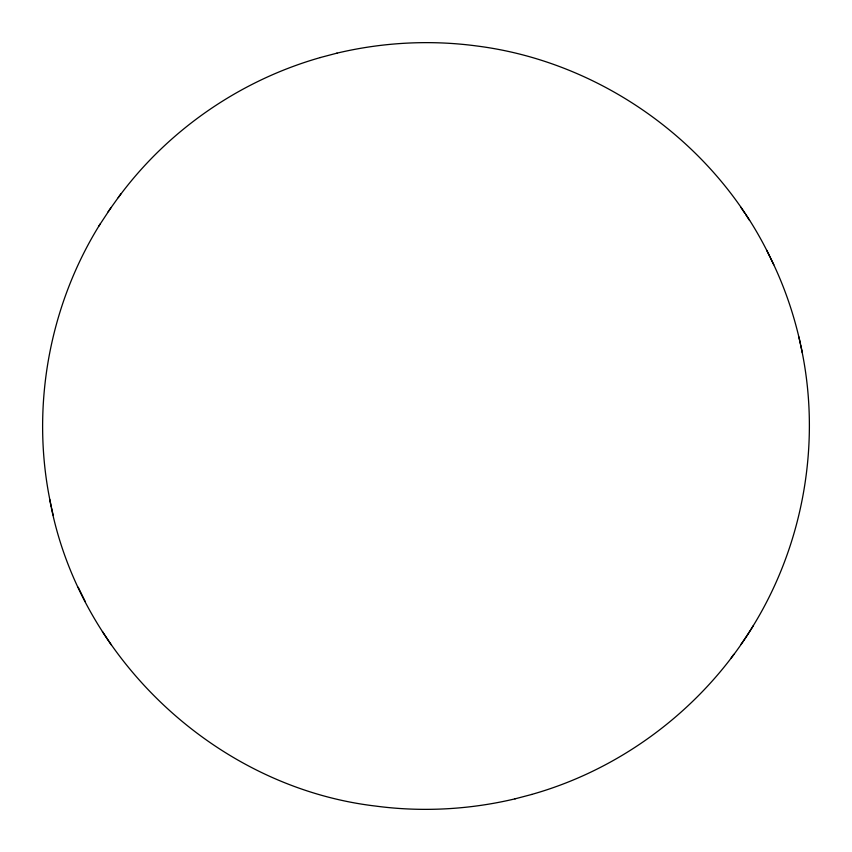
<?xml version="1.0" encoding="UTF-8"?>
<svg xmlns="http://www.w3.org/2000/svg" width="852" height="852" viewBox="0 0 852 852"><rect width="100%" height="100%" fill="white"/><g stroke="black" fill="none" stroke-linecap="round" stroke-linejoin="round"><path stroke-width="1.28" d="M100.174 223.991C48.181 307.21 30.108 410.898 51.322 506.727M740.931 644.442C801.178 558.752 823.33 447.513 800.678 345.273M98.715 226.27L111.069 207.558M753.285 625.73C703.858 706.958 623.334 768.6 531.755 794.415M118.226 197.643C167.642 130.356 239.955 80.397 320.245 57.585M730.963 658.319L733.774 654.357M108.108 211.754L121.037 193.681M336.7 53.261L337.009 53.143C381.877 42.493 428.631 39.831 474.383 45.667L475.97 45.88C601.054 61.44 715.424 143.36 770.016 256.995M49.714 499.325C78.246 657.52 216.248 787.482 376.03 806.12L377.617 806.333C423.369 812.169 470.123 809.506 514.991 798.856L515.3 798.739M320.192 57.563L337.009 53.143M514.991 798.856L531.808 794.437M102.432 631.566L111.207 644.815M740.793 207.185L744.786 213.245M745.553 214.331L749.568 220.434M770.496 258.007C785.342 287.912 795.843 319.937 802.286 352.675M78.192 587.252L85.285 601.704M766.715 250.296L773.808 264.748M798.856 336.849L800.465 344.272M51.535 507.728L53.143 515.151"/></g></svg>
